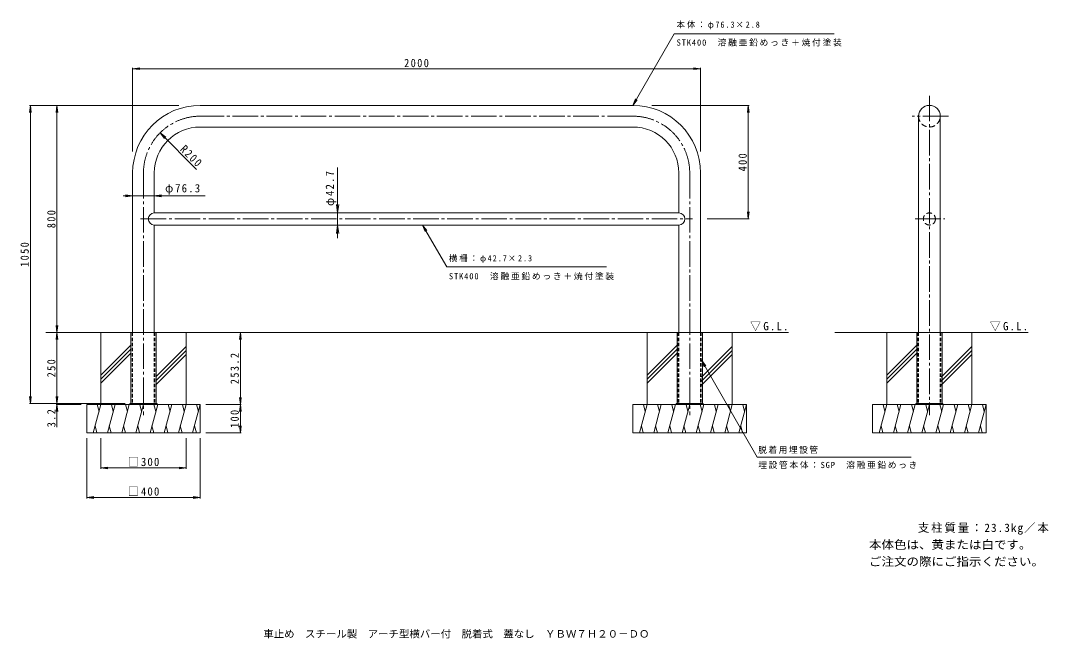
# Model space of a CAD drawing. Units: millimetres at full size, sheet at 1:10. Extents: x -1795 to 1825, y -1364 to 811.
import ezdxf
from ezdxf.enums import TextEntityAlignment as Align

# ---------------------------------------------------------------- set-up
doc = ezdxf.new("R2010")
doc.units = ezdxf.units.MM
doc.header["$LTSCALE"] = 10
for name, pattern in [('CHAIN2', [12, 9, -1, 1, -1]), ('DASHED1', [1.8, 1.2, -0.6]), ('DASHED2', [3, 2, -1])]:
    doc.linetypes.add(name, pattern=pattern)
for name, color, linetype, lineweight in [('C-0', 4, 'CHAIN2', 9), ('C-1', 7, 'Continuous', 9), ('C-2', 3, 'Continuous', 9), ('C-3', 3, 'DASHED1', 9), ('C-4', 7, 'Continuous', 9), ('C-5', 7, 'Continuous', 9), ('C-E', 6, 'Continuous', 5)]:
    doc.layers.add(name, color=color, linetype=linetype, lineweight=lineweight)
doc.layers.add('F-5', color=2, linetype='Continuous')
doc.layers.add('F-F', color=2, linetype='Continuous')
doc.styles.add('ＭＳ ゴシック', font='')
doc.styles.get('ＭＳ ゴシック').set_extended_font_data('MS Gothic')

msp = doc.modelspace()

# ---------------------------------------------------------------- linework, layer by layer
at = {"layer": 'C-0', "color": 7}
for p, q in [((1405.37, 546.27), (1405.37, -578.09)), ((361.25, 474.4), (-1162.45, 474.4)), ((1472.72, 474.4), (1345.2, 474.4)), ((-1362.45, 274.4), (-1362.45, -578.09)), ((561.25, 274.4), (561.25, -578.09)), ((-1372.45, 112.55), (571.25, 112.55)), ((1355.27, 112.55), (1459.36, 112.55))]:
    msp.add_line(p, q, dxfattribs=at)
at = {"layer": 'C-0', "linetype": 'Continuous'}
for p, q in [((-1317.9, -287.45), (-1407, -287.45)), ((-1407, -537.45), (-1407, -287.45)), ((-1317.9, -537.45), (-1317.9, -287.45)), ((605.8, -287.45), (516.7, -287.45)), ((516.7, -537.45), (516.7, -287.45)), ((605.8, -537.45), (605.8, -287.45)), ((1449.92, -287.45), (1360.82, -287.45)), ((1360.82, -537.45), (1360.82, -287.45)), ((1449.92, -537.45), (1449.92, -287.45))]:
    msp.add_line(p, q, dxfattribs=at)
at = {"layer": 'C-0', "linetype": 'DASHED1'}
for p, q in [((-1402.8, -287.45), (-1402.8, -537.45)), ((-1322.1, -287.45), (-1322.1, -537.45)), ((520.9, -287.45), (520.9, -537.45)), ((601.6, -287.45), (601.6, -537.45)), ((1365.02, -287.45), (1365.02, -537.45)), ((1445.72, -287.45), (1445.72, -537.45))]:
    msp.add_line(p, q, dxfattribs=at)
at = {"layer": 'C-0', "color": 7}
for centre, start, end in [((-1162.45, 274.4), 90, 180), ((361.25, 274.4), 0, 90)]:
    msp.add_arc(centre, 200, start, end, dxfattribs=at)
at = {"layer": 'C-1'}
for p, q in [((-1314.55, -537.45), (-1410.35, -537.45)), ((-1410.35, -537.45), (-1410.35, -540.65)), ((-1378.9, -537.45), (-1378.9, -540.65)), ((-1346, -537.45), (-1346, -540.65)), ((-1314.55, -537.45), (-1314.55, -540.65)), ((609.15, -537.45), (513.35, -537.45)), ((513.35, -537.45), (513.35, -540.65)), ((544.8, -537.45), (544.8, -540.65)), ((577.7, -537.45), (577.7, -540.65)), ((609.15, -537.45), (609.15, -540.65)), ((1453.27, -537.45), (1357.47, -537.45)), ((1357.47, -537.45), (1357.47, -540.65)), ((1388.92, -537.45), (1388.92, -540.65)), ((1421.82, -537.45), (1421.82, -540.65)), ((1453.27, -537.45), (1453.27, -540.65))]:
    msp.add_line(p, q, dxfattribs=at)
at = {"layer": 'C-2'}
for p, q in [((-1162.45, 512.55), (361.25, 512.55)), ((1367.22, 474.4), (1367.22, -287.45)), ((1443.52, 474.4), (1443.52, -287.45)), ((-1162.45, 436.25), (361.25, 436.25)), ((-1400.6, 274.4), (-1400.6, -287.45)), ((-1324.3, 274.4), (-1324.3, 133.9)), ((523.1, 274.4), (523.1, 133.9)), ((599.4, 274.4), (599.4, -287.45)), ((-1324.3, 133.9), (523.1, 133.9)), ((-1324.3, 91.2), (-1324.3, -287.45)), ((-1324.3, 91.2), (523.1, 91.2)), ((523.1, 91.2), (523.1, -287.45))]:
    msp.add_line(p, q, dxfattribs=at)
at = {"layer": 'C-2', "linetype": 'DASHED2'}
msp.add_circle((1405.37, 112.55), 21.35, dxfattribs=at)
at = {"layer": 'C-2'}
for centre, radius, start, end in [((-1162.45, 274.4), 238.15, 90, 180), ((361.25, 274.4), 238.15, 0, 90), ((1405.37, 474.4), 38.15, 0, 180), ((-1162.45, 274.4), 161.85, 90, 180), ((361.25, 274.4), 161.85, 0, 90), ((-1324.3, 112.55), 21.35, 90, 270), ((523.1, 112.55), 21.35, 270, 90)]:
    msp.add_arc(centre, radius, start, end, dxfattribs=at)
at = {"layer": 'C-2', "linetype": 'DASHED2'}
msp.add_arc((1405.37, 474.4), 38.15, 180.14683, 0, dxfattribs=at)
at = {"layer": 'C-3'}
for p, q in [((-1400.6, -287.45), (-1400.6, -537.45)), ((-1324.3, -287.45), (-1324.3, -537.45)), ((523.1, -287.45), (523.1, -537.45)), ((599.4, -287.45), (599.4, -537.45)), ((1367.22, -287.45), (1367.22, -537.45)), ((1443.52, -287.45), (1443.52, -537.45))]:
    msp.add_line(p, q, dxfattribs=at)
at = {"layer": 'C-4'}
for p, q in [((-1400.6, 641.62), (-1375.82, 644.88)), ((-1400.6, 644.62), (-1400.6, 350.61)), ((-1400.6, 641.62), (-1375.82, 638.36)), ((-1400.6, 641.62), (599.4, 641.62)), ((599.4, 641.62), (574.61, 644.88)), ((599.4, 641.62), (574.61, 638.36)), ((599.4, 644.62), (599.4, 350.61)), ((-1760.91, 512.55), (-1764.17, 487.76)), ((-1763.91, 512.55), (-1237.86, 512.55)), ((-1760.91, 512.55), (-1757.65, 487.76)), ((-1760.91, -537.45), (-1760.91, 512.55)), ((-1667.02, 512.55), (-1670.28, 487.76)), ((-1667.02, 512.55), (-1663.75, 487.76)), ((-1667.02, -287.45), (-1667.02, 512.55)), ((770.65, 512.55), (427.55, 512.55)), ((767.65, 512.55), (764.39, 487.76)), ((767.65, 112.55), (767.65, 512.55)), ((767.65, 512.55), (770.92, 487.76)), ((-1175.35, 287.15), (-1303.91, 415.79)), ((-678.58, 293.47), (-678.58, 45.26)), ((-1400.6, 193.72), (-1434.3, 193.72)), ((-1400.6, 193.72), (-1425.39, 196.98)), ((-1400.6, 193.72), (-1425.39, 190.46)), ((-1324.3, 193.72), (-1400.6, 193.72)), ((-1324.3, 193.72), (-1299.52, 196.98)), ((-1324.3, 193.72), (-1299.52, 190.46)), ((-1324.3, 193.72), (-1145.02, 193.72)), ((-678.58, 133.9), (-682.5, 163.64)), ((-678.58, 133.9), (-674.67, 163.64)), ((-678.58, 133.9), (-675.58, 133.9)), ((770.65, 112.55), (622.18, 112.55)), ((767.65, 112.55), (764.39, 137.33)), ((767.65, 112.55), (770.92, 137.33)), ((-678.58, 91.2), (-682.5, 61.45)), ((-678.58, 91.2), (-675.58, 91.2)), ((-678.58, 91.2), (-674.67, 61.45)), ((-1667.02, -287.45), (-1670.28, -262.67)), ((-1667.02, -287.45), (-1670.28, -312.24)), ((-1667.02, -287.45), (-1663.75, -262.67)), ((-1667.02, -537.45), (-1667.02, -287.45)), ((-1667.02, -287.45), (-1663.75, -312.24)), ((-1021.32, -287.45), (-1024.59, -312.24)), ((-1021.32, -287.45), (-1018.06, -312.24)), ((-1021.32, -540.65), (-1021.32, -287.45)), ((-1760.91, -537.45), (-1764.17, -512.67)), ((-1763.91, -537.45), (-1426.73, -537.45)), ((-1760.91, -537.45), (-1757.65, -512.67)), ((-1667.02, -537.45), (-1670.28, -512.67)), ((-1667.02, -540.65), (-1670.28, -565.44)), ((-1670.02, -540.65), (-1582.46, -540.65)), ((-1667.02, -537.45), (-1663.75, -512.67)), ((-1667.02, -540.65), (-1667.02, -537.45)), ((-1667.02, -540.65), (-1663.75, -565.44)), ((-1667.02, -540.65), (-1667.02, -620.88)), ((-1018.32, -540.65), (-1142.46, -540.65)), ((-1021.32, -540.65), (-1024.59, -515.87)), ((-1021.32, -540.65), (-1024.59, -565.44)), ((-1021.32, -540.65), (-1018.06, -515.87)), ((-1021.32, -640.65), (-1021.32, -540.65)), ((-1021.32, -540.65), (-1018.06, -565.44)), ((-1018.32, -640.65), (-1142.46, -640.65)), ((-1021.32, -640.65), (-1024.59, -615.87)), ((-1021.32, -640.65), (-1018.06, -615.87)), ((-1562.45, -871.26), (-1562.45, -659.15)), ((-1512.45, -767.14), (-1512.45, -659.15)), ((-1212.45, -767.14), (-1212.45, -659.15)), ((-1162.45, -871.26), (-1162.45, -659.15)), ((-1512.45, -764.14), (-1487.67, -760.88)), ((-1512.45, -764.14), (-1212.45, -764.14)), ((-1512.45, -764.14), (-1487.67, -767.41)), ((-1212.45, -764.14), (-1237.24, -760.88)), ((-1212.45, -764.14), (-1237.24, -767.41)), ((-1562.45, -868.26), (-1537.67, -864.99)), ((-1562.45, -868.26), (-1162.45, -868.26)), ((-1562.45, -868.26), (-1537.67, -871.52)), ((-1162.45, -868.26), (-1187.24, -864.99)), ((-1162.45, -868.26), (-1187.24, -871.52))]:
    msp.add_line(p, q, dxfattribs=at)
at = {"layer": 'C-5'}
for p, q in [((361.25, 512.55), (506.69, 764.46)), ((506.69, 764.46), (1070.06, 764.47)), ((361.25, 512.55), (370.81, 535.64)), ((361.25, 512.55), (376.46, 532.38)), ((-1303.91, 415.79), (-1284.08, 400.56)), ((-1303.91, 415.79), (-1288.69, 395.95)), ((-379.94, 91.2), (-370.37, 68.1)), ((-379.94, 91.2), (-364.72, 71.36)), ((-379.94, 91.2), (-294.45, -55.95)), ((268.11, -55.95), (-294.45, -55.95)), ((603.15, -384.6), (798.87, -726.02)), ((603.15, -384.6), (612.71, -407.69)), ((603.15, -384.6), (618.36, -404.43)), ((1341.6, -726.02), (798.87, -726.02))]:
    msp.add_line(p, q, dxfattribs=at)
at = {"layer": 'C-E'}
for p, q in [((-1400.6, -287.45), (-1706.47, -287.45)), ((-1512.46, -540.65), (-1512.46, -287.45)), ((-1324.3, -287.45), (523.1, -287.45)), ((-1212.46, -540.65), (-1212.46, -287.45)), ((411.24, -540.65), (411.24, -287.45)), ((599.4, -287.45), (909.41, -287.45)), ((711.24, -540.65), (711.24, -287.45)), ((1072.32, -287.45), (1367.22, -287.45)), ((1255.37, -540.65), (1255.37, -287.45)), ((1443.52, -287.45), (1753.54, -287.45)), ((1555.37, -540.65), (1555.37, -287.45)), ((-1407, -332.19), (-1512.46, -437.64)), ((-1407, -346.34), (-1512.46, -451.79)), ((-1407, -360.48), (-1512.46, -465.93)), ((-1212.46, -336.53), (-1317.9, -441.97)), ((-1212.46, -350.67), (-1317.9, -456.12)), ((519.35, -329.54), (411.24, -437.64)), ((519.35, -343.69), (411.24, -451.79)), ((519.35, -357.83), (411.24, -465.93)), ((711.24, -336.53), (603.15, -444.63)), ((711.24, -350.67), (603.15, -458.77)), ((1363.47, -329.54), (1255.37, -437.64)), ((1363.47, -343.69), (1255.37, -451.79)), ((1363.47, -357.83), (1255.37, -465.93)), ((1555.37, -336.53), (1447.27, -444.63)), ((1555.37, -350.67), (1447.27, -458.77)), ((-1212.46, -364.81), (-1317.9, -470.26)), ((711.24, -364.81), (603.15, -472.91)), ((1555.37, -364.81), (1447.27, -472.91)), ((-1562.46, -540.65), (-1162.46, -540.65)), ((-1562.46, -640.65), (-1562.46, -540.65)), ((-1512.46, -540.65), (-1539.25, -640.65)), ((-1525.5, -540.65), (-1518.98, -565)), ((-1462.46, -540.65), (-1489.25, -640.65)), ((-1475.5, -540.65), (-1468.98, -565)), ((-1412.46, -540.65), (-1439.25, -640.65)), ((-1425.5, -540.65), (-1418.98, -565)), ((-1362.46, -540.65), (-1389.25, -640.65)), ((-1375.5, -540.65), (-1368.98, -565)), ((-1312.46, -540.65), (-1339.25, -640.65)), ((-1325.5, -540.65), (-1318.98, -565)), ((-1262.46, -540.65), (-1289.25, -640.65)), ((-1275.5, -540.65), (-1268.98, -565)), ((-1212.46, -540.65), (-1239.25, -640.65)), ((-1225.5, -540.65), (-1218.98, -565)), ((-1162.46, -540.65), (-1189.25, -640.65)), ((-1175.5, -540.65), (-1168.98, -565)), ((-1162.46, -640.65), (-1162.46, -540.65)), ((361.24, -540.65), (761.24, -540.65)), ((361.24, -640.65), (361.24, -540.65)), ((411.24, -540.65), (384.45, -640.65)), ((398.2, -540.65), (404.72, -565)), ((461.24, -540.65), (434.45, -640.65)), ((448.2, -540.65), (454.72, -565)), ((511.24, -540.65), (484.45, -640.65)), ((498.2, -540.65), (504.72, -565)), ((561.24, -540.65), (534.45, -640.65)), ((548.2, -540.65), (554.72, -565)), ((611.24, -540.65), (584.45, -640.65)), ((598.2, -540.65), (604.72, -565)), ((661.24, -540.65), (634.45, -640.65)), ((648.2, -540.65), (654.72, -565)), ((711.24, -540.65), (684.45, -640.65)), ((698.2, -540.65), (704.72, -565)), ((761.24, -540.65), (734.45, -640.65)), ((748.2, -540.65), (754.72, -565)), ((761.24, -640.65), (761.24, -540.65)), ((1205.37, -540.65), (1605.37, -540.65)), ((1205.37, -640.65), (1205.37, -540.65)), ((1255.37, -540.65), (1228.58, -640.65)), ((1242.32, -540.65), (1248.85, -565)), ((1305.37, -540.65), (1278.58, -640.65)), ((1292.32, -540.65), (1298.85, -565)), ((1355.37, -540.65), (1328.58, -640.65)), ((1342.32, -540.65), (1348.85, -565)), ((1405.37, -540.65), (1378.58, -640.65)), ((1392.32, -540.65), (1398.85, -565)), ((1455.37, -540.65), (1428.58, -640.65)), ((1442.32, -540.65), (1448.85, -565)), ((1505.37, -540.65), (1478.58, -640.65)), ((1492.32, -540.65), (1498.85, -565)), ((1555.37, -540.65), (1528.58, -640.65)), ((1542.32, -540.65), (1548.85, -565)), ((1605.37, -540.65), (1578.58, -640.65)), ((1592.32, -540.65), (1598.85, -565)), ((1605.37, -640.65), (1605.37, -540.65)), ((-1562.46, -640.65), (-1162.46, -640.65)), ((-1526.2, -640.65), (-1532.73, -616.3)), ((-1476.2, -640.65), (-1482.73, -616.3)), ((-1426.2, -640.65), (-1432.73, -616.3)), ((-1376.2, -640.65), (-1382.73, -616.3)), ((-1326.2, -640.65), (-1332.73, -616.3)), ((-1276.2, -640.65), (-1282.73, -616.3)), ((-1226.2, -640.65), (-1232.73, -616.3)), ((-1176.2, -640.65), (-1182.73, -616.3)), ((361.24, -640.65), (761.24, -640.65)), ((397.5, -640.65), (390.97, -616.3)), ((447.5, -640.65), (440.97, -616.3)), ((497.5, -640.65), (490.97, -616.3)), ((547.5, -640.65), (540.97, -616.3)), ((597.5, -640.65), (590.97, -616.3)), ((647.5, -640.65), (640.97, -616.3)), ((697.5, -640.65), (690.97, -616.3)), ((747.5, -640.65), (740.97, -616.3)), ((1205.37, -640.65), (1605.37, -640.65)), ((1241.63, -640.65), (1235.1, -616.3)), ((1291.63, -640.65), (1285.1, -616.3)), ((1341.63, -640.65), (1335.1, -616.3)), ((1391.63, -640.65), (1385.1, -616.3)), ((1441.63, -640.65), (1435.1, -616.3)), ((1491.63, -640.65), (1485.1, -616.3)), ((1541.63, -640.65), (1535.1, -616.3)), ((1591.63, -640.65), (1585.1, -616.3))]:
    msp.add_line(p, q, dxfattribs=at)

# ---------------------------------------------------------------- texts
at = {"layer": 'C-4', "color": 2, "char_height": 29.33, "attachment_point": 7, "style": 'ＭＳ ゴシック'}
for s, insert in [('\\T1.28;\\W0.9;2000', (-444.35, 646.62)), ('\\T1.22;\\W0.95;φ76.3', (-1286.27, 198.18)), ('\\T1.21;\\W0.95;□300', (-1417.45, -758.14)), ('\\T1.21;\\W0.95;□400', (-1417.45, -862.26))]:
    msp.add_mtext(s, dxfattribs=dict(at, insert=insert))
for s, insert, rotation in [('\\T1.28;\\W0.9;R200', (-1236.17, 354.99), 315), ('\\T1.27;\\W0.9;400', (762.65, 280.05), 90), ('\\T1.22;\\W0.95;φ42.7', (-683.58, 158.1), 90), ('\\T1.27;\\W0.9;800', (-1672.02, 80.05), 90), ('\\T1.28;\\W0.9;1050', (-1765.91, -56.2), 90), ('\\T1.28;\\W0.9;253.2', (-1026.32, -469.05), 90), ('\\T1.27;\\W0.9;250', (-1672.02, -444.95), 90), ('\\T1.27;\\W0.9;3.2', (-1672.02, -620.66), 90), ('\\T1.27;\\W0.9;100', (-1026.32, -623.15), 90)]:
    msp.add_mtext(s, dxfattribs=dict(at, insert=insert, rotation=rotation))
at = {"layer": 'C-5', "char_height": 21.99, "attachment_point": 7, "style": 'ＭＳ ゴシック'}
for s, insert in [('\\T1.25;\\W0.95;本体：φ76.3×2.8', (515.06, 779.87)), ('\\T1.2;STK400\u3000溶融亜鉛めっき＋焼付塗装', (515.06, 720.13)), ('\\T1.25;\\W0.95;横柵：φ42.7×2.3', (-286.89, -42.81)), ('\\T1.2;STK400\u3000溶融亜鉛めっき＋焼付塗装', (-286.89, -102.55)), ('\\T1.17;脱着用埋設管', (802.43, -714.16)), ('\\T1.19;埋設管本体：SGP\u3000溶融亜鉛めっき', (802.43, -767.11))]:
    msp.add_mtext(s, dxfattribs=dict(at, insert=insert))
at = {"layer": 'C-5', "color": 2, "char_height": 29.33, "attachment_point": 7, "style": 'ＭＳ ゴシック'}
for insert in [(774.1, -282.23), (1618.22, -282.23)]:
    msp.add_mtext('\\T1.22;\\W0.95;▽G.L.', dxfattribs=dict(at, insert=insert))
at = {"layer": 'F-5', "style": 'ＭＳ ゴシック', "width": 1.1}
for s, p in [('本体色は、黄または白です。', (1192.64, -1057.84)), ('ご注文の際にご指示ください。', (1192.64, -1117.31))]:
    msp.add_text(s, height=29.33, dxfattribs=at).set_placement(p, align=Align.BOTTOM_LEFT)
at = {"layer": 'F-5', "insert": (1364.84, -999.01), "char_height": 29.33, "attachment_point": 7, "style": 'ＭＳ ゴシック'}
msp.add_mtext('\\T1.17;支柱質量：23.3kg／本', dxfattribs=at)
at = {"layer": 'F-F', "style": 'ＭＳ ゴシック', "width": 1.05}
msp.add_text('車止め\u3000スチール製\u3000アーチ型横バー付\u3000脱着式\u3000蓋なし\u3000ＹＢＷ７Ｈ２０－ＤＯ', height=25.66, dxfattribs=at).set_placement((-940.5, -1369.04), align=Align.BOTTOM_LEFT)

doc.saveas('drawing.dxf')
